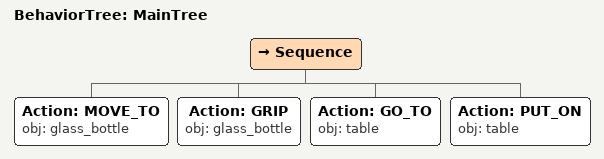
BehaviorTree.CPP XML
<root main_tree_to_execute="MainTree">
  <BehaviorTree ID="MainTree">
    <Sequence>
      <!-- Move to glass_bottle -->
      <Action ID="MOVE_TO" obj="glass_bottle" />
      <!-- Grip glass_bottle -->
      <Action ID="GRIP" obj="glass_bottle" />
      <!-- Go to table -->
      <Action ID="GO_TO" obj="table" />
      <!-- Put on table -->
      <Action ID="PUT_ON" obj="table" />
    </Sequence>
  </BehaviorTree>
</root>
